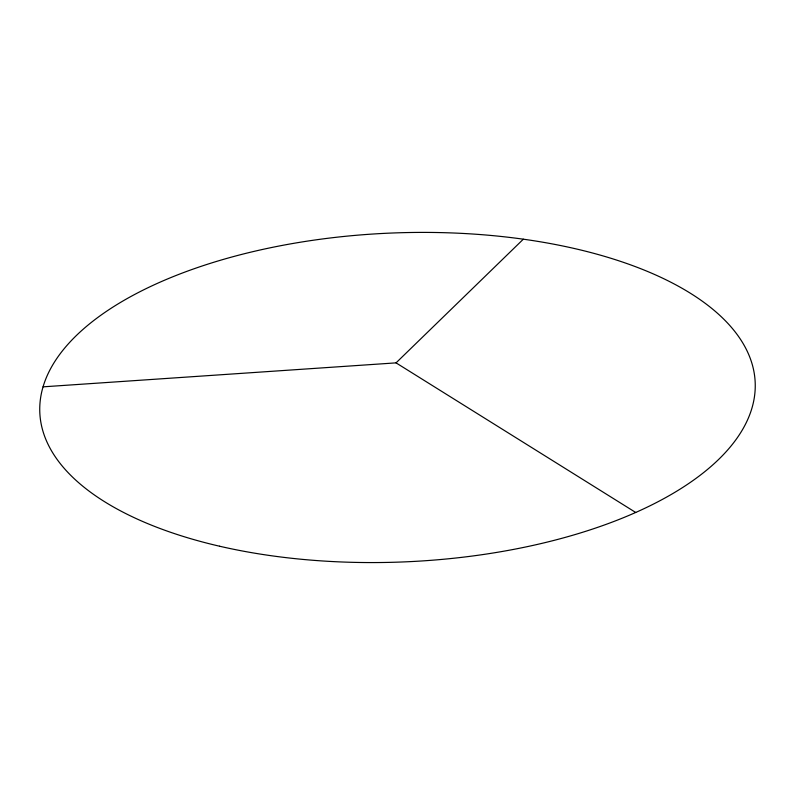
<?xml version="1.0" encoding="UTF-8"?>
<svg xmlns="http://www.w3.org/2000/svg" width="795" height="795" viewBox="0 0 795 795"><rect width="100%" height="100%" fill="white"/><g stroke="black" fill="none" stroke-linecap="round" stroke-linejoin="round"><path stroke-width="1.19" d="M43.059 386.837L396.049 362.868L523.329 239.196M396.049 362.868L635.702 512.467M219.559 546.215A357.998 164.545 -2.4 0 0 755.25 385.168A357.998 164.545 -2.4 0 0 217.681 261.078A357.998 164.545 -2.4 0 0 219.559 546.215"/></g></svg>
